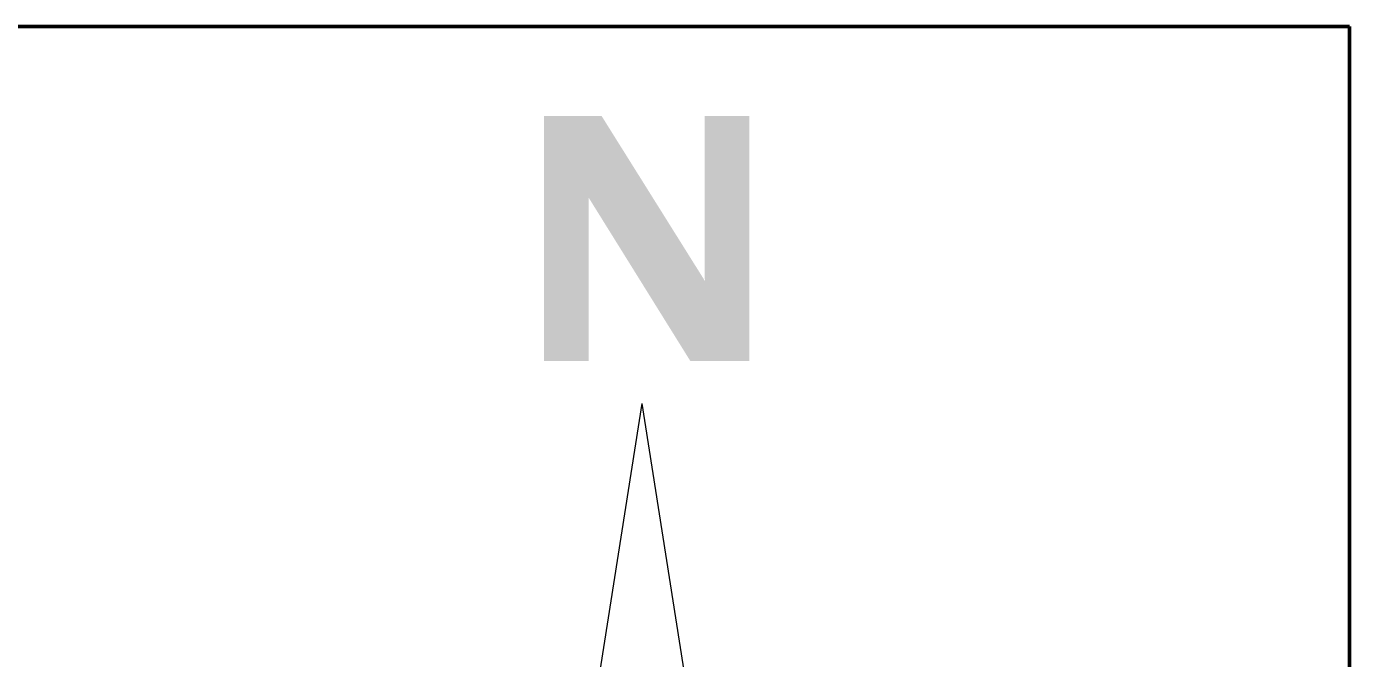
# Model space of a CAD drawing. Extents: x 348043 to 758301, y 133827 to 256568.
# Drawn here: x 621534 to 627593, y 253673 to 256568 of the extents above; entities that cross this region are included whole.
import ezdxf

# ---------------------------------------------------------------- set-up
doc = ezdxf.new("R2010")
doc.units = 0
doc.header["$LTSCALE"] = 900
doc.header["$MEASUREMENT"] = 0
doc.layers.get('0').update_dxf_attribs({"color": 1, "linetype": 'CONTINUOUS'})
doc.layers.add('3', color=7, linetype='CONTINUOUS')
doc.layers.add('door', color=163, linetype='CONTINUOUS')
doc.styles.add('ARIALBOLD', font='')
doc.styles.get('ARIALBOLD').set_extended_font_data('Arial Black')

msp = doc.modelspace()

# ---------------------------------------------------------------- linework, layer by layer
at = {"layer": '3', "color": 7, "linetype": 'Continuous', "lineweight": 15}
for q in [(623809.2, 251396.6), (624894.1, 251396.6)]:
    msp.add_line((624351.6, 254840.6), q, dxfattribs=at)
at = {"layer": 'door', "color": 1, "lineweight": 50, "ltscale": 1.25}
msp.add_lwpolyline([(579518.7, 199776), (627593, 199776), (627593, 256567.9), (579518.7, 256567.9)], close=True, dxfattribs=at)

# ---------------------------------------------------------------- texts
at = {"color": 1, "lineweight": 13, "style": 'ARIALBOLD'}
msp.add_text('N', height=1000, dxfattribs=at).set_placement((623797.3, 255158.5))
at = {"color": 5, "lineweight": 13, "style": 'ARIALBOLD'}
msp.add_text('N', height=1000, dxfattribs=at).set_placement((623797.3, 255035.9))

doc.saveas('drawing.dxf')
